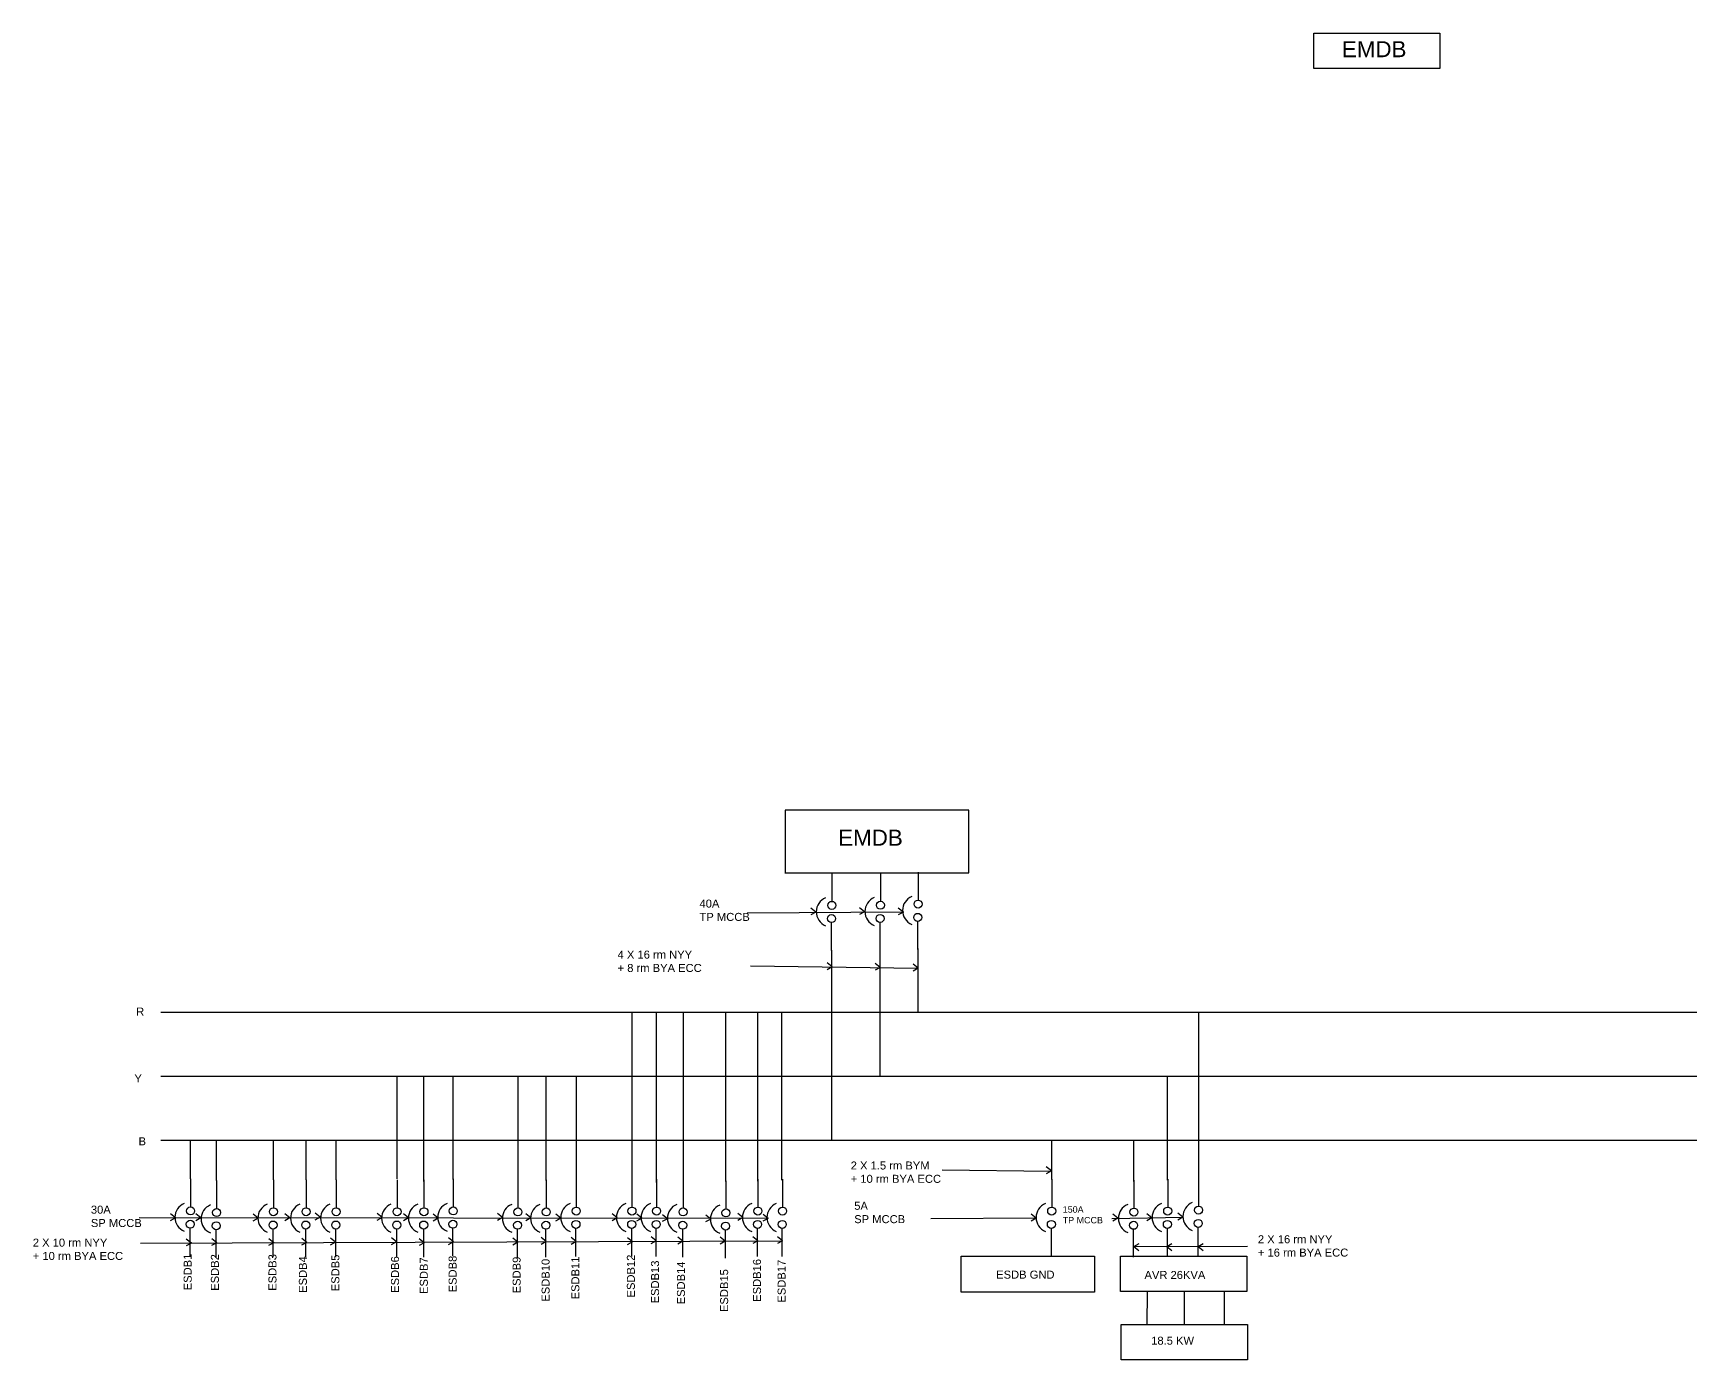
# Model space of a CAD drawing. Header units: inches. Extents: x -29 to 166, y -386 to 32.
# Drawn here: x -29.4 to 74.6, y -386 to -303.1 of the extents above; entities that cross this region are included whole.
import ezdxf

# ---------------------------------------------------------------- set-up
doc = ezdxf.new("R2010")
doc.units = ezdxf.units.IN
doc.header["$MEASUREMENT"] = 0
doc.layers.add('SB', color=10, linetype='Continuous')
doc.layers.add('Text', color=100, linetype='Continuous')
doc.styles.get("Standard").update_dxf_attribs({"font": 'swisse.ttf', "height": 0.5})

# ---------------------------------------------------------------- blocks, each defined once
blk = doc.blocks.new('bccb')
at = {"layer": 'SB'}
for p, q in [((0, 0), (0, -1.75)), ((-0.02, -4.83), (-0.02, -3.08))]:
    blk.add_line(p, q, dxfattribs=at)
for centre in [(0, -2), (-0.02, -2.83)]:
    blk.add_circle(centre, 0.25, dxfattribs=at)
blk.add_arc((-0.03, -2.4), 0.943, 112.4231, 247.5769, dxfattribs=at)
blk = doc.blocks.new('Arrow')
at = {"layer": 'SB'}
for q in [(-0.65, -0.36), (-0.63, 0.5)]:
    blk.add_line((0, 0), q, dxfattribs=at)
blk = doc.blocks.new('A$C0CAC1A01')
at = {"layer": 'SB', "xscale": 0.5, "yscale": 0.5, "zscale": 0.5}
blk.add_blockref('Arrow', (0.33, 0.18), dxfattribs=at)

msp = doc.modelspace()

# ---------------------------------------------------------------- linework, layer by layer
at = {"layer": 'SB'}
for p, q in [((29.08, -351.64), (17.61, -351.64)), ((17.61, -351.64), (17.61, -355.59)), ((29.08, -355.54), (29.08, -351.64)), ((17.67, -355.54), (29.08, -355.54)), ((15.23, -358.04), (24.96, -357.98)), ((20.5, -360.39), (20.5, -372.25)), ((23.53, -360.39), (23.53, -368.25)), ((25.89, -360.28), (25.89, -364.25)), ((15.44, -361.37), (25.9, -361.5)), ((-21.42, -364.26), (74.58, -364.26)), ((8.04, -374.82), (8.04, -364.27)), ((9.56, -374.9), (9.56, -364.24)), ((11.24, -374.79), (11.24, -364.24)), ((13.9, -374.85), (13.9, -364.27)), ((15.9, -374.82), (15.9, -364.24)), ((17.39, -374.76), (17.39, -364.24)), ((43.45, -374.69), (43.45, -364.26)), ((-21.42, -368.26), (74.58, -368.26)), ((-6.65, -374.68), (-6.65, -368.26)), ((-4.97, -374.83), (-4.97, -368.26)), ((-3.15, -374.71), (-3.15, -368.23)), ((0.91, -374.76), (0.91, -368.25)), ((2.67, -374.78), (2.67, -368.27)), ((4.56, -374.74), (4.56, -368.27)), ((41.5, -374.76), (41.5, -368.27)), ((-21.42, -372.26), (74.58, -372.26)), ((-19.56, -374.68), (-19.56, -372.27)), ((-17.93, -374.78), (-17.93, -372.27)), ((-14.38, -374.73), (-14.38, -372.26)), ((-12.33, -374.74), (-12.33, -372.27)), ((-10.46, -374.74), (-10.46, -372.27)), ((34.28, -374.71), (34.27, -372.29)), ((39.4, -374.85), (39.4, -372.27)), ((27.42, -374.12), (34.23, -374.19)), ((-22.77, -377.09), (16.53, -377.13)), ((26.7, -377.15), (33.28, -377.11)), ((38.03, -377.16), (42.5, -377.07)), ((-22.69, -378.7), (17.38, -378.55)), ((39.33, -378.9), (46.49, -378.89)), ((40.22, -381.72), (40.21, -383.81)), ((42.55, -381.72), (42.54, -383.75)), ((45.05, -381.72), (45.04, -383.81))]:
    msp.add_line(p, q, dxfattribs=at)
for points in [[(50.64, -303.07), (58.53, -303.07), (58.53, -305.27), (50.64, -305.27)], [(28.61, -379.51), (36.93, -379.51), (36.93, -381.75), (28.61, -381.75)], [(38.56, -379.51), (46.46, -379.51), (46.46, -381.71), (38.56, -381.71)], [(38.61, -383.78), (46.5, -383.78), (46.5, -385.98), (38.61, -385.98)]]:
    msp.add_lwpolyline(points, close=True, dxfattribs=at)

# ---------------------------------------------------------------- block references
for name, p in [('bccb', (25.91, -355.5)), ('bccb', (20.52, -355.58)), ('bccb', (23.56, -355.57)), ('A$C0CAC1A01', (19.2, -358.18)), ('A$C0CAC1A01', (22.24, -358.16)), ('A$C0CAC1A01', (24.66, -358.18)), ('A$C0CAC1A01', (20.22, -361.61)), ('A$C0CAC1A01', (23.22, -361.64)), ('A$C0CAC1A01', (25.59, -361.69)), ('A$C0CAC1A01', (33.91, -374.36)), ('bccb', (-19.56, -374.68)), ('bccb', (-17.93, -374.78)), ('bccb', (-14.38, -374.73)), ('bccb', (-12.34, -374.73)), ('bccb', (-10.46, -374.73)), ('bccb', (-6.65, -374.73)), ('bccb', (-4.97, -374.73)), ('bccb', (-3.14, -374.68)), ('bccb', (0.9, -374.74)), ('bccb', (2.67, -374.74)), ('bccb', (4.55, -374.69)), ('bccb', (8.03, -374.69)), ('bccb', (9.57, -374.69)), ('bccb', (11.22, -374.74)), ('bccb', (13.9, -374.8)), ('bccb', (15.9, -374.69)), ('bccb', (17.44, -374.69)), ('bccb', (34.26, -374.69)), ('bccb', (39.4, -374.75)), ('bccb', (41.51, -374.69)), ('bccb', (43.44, -374.63)), ('A$C0CAC1A01', (-20.83, -377.29)), ('A$C0CAC1A01', (-19.24, -377.29)), ('A$C0CAC1A01', (-15.67, -377.32)), ('A$C0CAC1A01', (-13.68, -377.29)), ('A$C0CAC1A01', (-11.79, -377.26)), ('A$C0CAC1A01', (-7.92, -377.28)), ('A$C0CAC1A01', (-6.26, -377.29)), ('A$C0CAC1A01', (-4.41, -377.32)), ('A$C0CAC1A01', (-0.39, -377.28)), ('A$C0CAC1A01', (1.38, -377.29)), ('A$C0CAC1A01', (3.25, -377.32)), ('A$C0CAC1A01', (6.78, -377.29)), ('A$C0CAC1A01', (8.31, -377.31)), ('A$C0CAC1A01', (9.92, -377.35)), ('A$C0CAC1A01', (12.62, -377.37)), ('A$C0CAC1A01', (14.63, -377.28)), ('A$C0CAC1A01', (16.21, -377.33)), ('A$C0CAC1A01', (32.97, -377.32)), ('A$C0CAC1A01', (38.07, -377.32)), ('A$C0CAC1A01', (40.2, -377.3)), ('A$C0CAC1A01', (42.13, -377.25)), ('A$C0CAC1A01', (-18.25, -378.85)), ('A$C0CAC1A01', (-14.69, -378.85)), ('A$C0CAC1A01', (-12.63, -378.83)), ('A$C0CAC1A01', (-10.83, -378.81)), ('A$C0CAC1A01', (-7.02, -378.8)), ('A$C0CAC1A01', (-5.28, -378.85)), ('A$C0CAC1A01', (-3.46, -378.8)), ('A$C0CAC1A01', (0.57, -378.81)), ('A$C0CAC1A01', (2.34, -378.77)), ('A$C0CAC1A01', (4.22, -378.77)), ('A$C0CAC1A01', (7.73, -378.79)), ('A$C0CAC1A01', (9.21, -378.73)), ('A$C0CAC1A01', (10.88, -378.75)), ('A$C0CAC1A01', (13.53, -378.75)), ('A$C0CAC1A01', (15.57, -378.72)), ('A$C0CAC1A01', (17.11, -378.72)), ('A$C0CAC1A01', (-19.84, -378.87))]:
    msp.add_blockref(name, p, dxfattribs=at)
at = {"layer": 'SB', "rotation": 180}
for p in [(39.73, -378.72), (41.78, -378.72), (43.74, -378.72)]:
    msp.add_blockref('A$C0CAC1A01', p, dxfattribs=at)

# ---------------------------------------------------------------- texts
at = {"layer": 'Text', "attachment_point": 1}
for s, insert, char_height, width in [('EMDB', (52.4, -303.57), 1, 18.7287), ('EMDB', (20.92, -352.85), 1, 13.8664), ('40A\\PTP MCCB', (12.25, -357.22), 0.5, 10.9936), ('4 X 16 rm NYY\\P+ 8 rm BYA ECC', (7.13, -360.41), 0.5, 10.9936), ('R', (-22.96, -363.97), 0.5, 6.5277), ('Y', (-23.07, -368.15), 0.5, 6.5277), ('B', (-22.81, -372.08), 0.5, 6.5277), ('2 X 1.5 rm BYM\\P+ 10 rm BYA ECC', (21.7, -373.59), 0.5, 10.9936), ('30A\\PSP MCCB', (-25.79, -376.35), 0.5, 10.9936), ('5A\\PSP MCCB', (21.92, -376.11), 0.5, 10.9936), ('150A\\PTP MCCB', (34.95, -376.39), 0.4, 8.8057), ('2 X 10 rm NYY\\P+ 10 rm BYA ECC', (-29.42, -378.41), 0.5, 10.9936), ('2 X 16 rm NYY\\P+ 16 rm BYA ECC', (47.15, -378.2), 0.5, 10.9936), ('ESDB GND', (30.79, -380.41), 0.5, 5.5768), ('AVR 26KVA', (40.06, -380.43), 0.5, 6.7403), ('18.5 KW', (40.48, -384.54), 0.5, 6.7403)]:
    msp.add_mtext(s, dxfattribs=dict(at, insert=insert, char_height=char_height, width=width))
at = {"layer": 'Text', "char_height": 0.5, "width": 10.9936, "attachment_point": 1, "rotation": 90}
for s, insert in [('ESDB1', (-19.99, -381.64)), ('\\pt4.5;ESDB2', (-18.29, -381.67)), ('ESDB3', (-14.69, -381.67)), ('ESDB5', (-10.76, -381.7)), ('ESDB12', (7.71, -382.09)), ('ESDB4', (-12.79, -381.8)), ('ESDB6', (-7.03, -381.8)), ('ESDB7', (-5.23, -381.87)), ('ESDB8', (-3.43, -381.77)), ('ESDB9', (0.57, -381.83)), ('ESDB10', (2.38, -382.35)), ('ESDB11', (4.24, -382.21)), ('ESDB13', (9.22, -382.46)), ('ESDB14', (10.84, -382.52)), ('ESDB15', (13.54, -383)), ('ESDB16', (15.59, -382.36)), ('ESDB17', (17.13, -382.41))]:
    msp.add_mtext(s, dxfattribs=dict(at, insert=insert))

doc.saveas('drawing.dxf')
